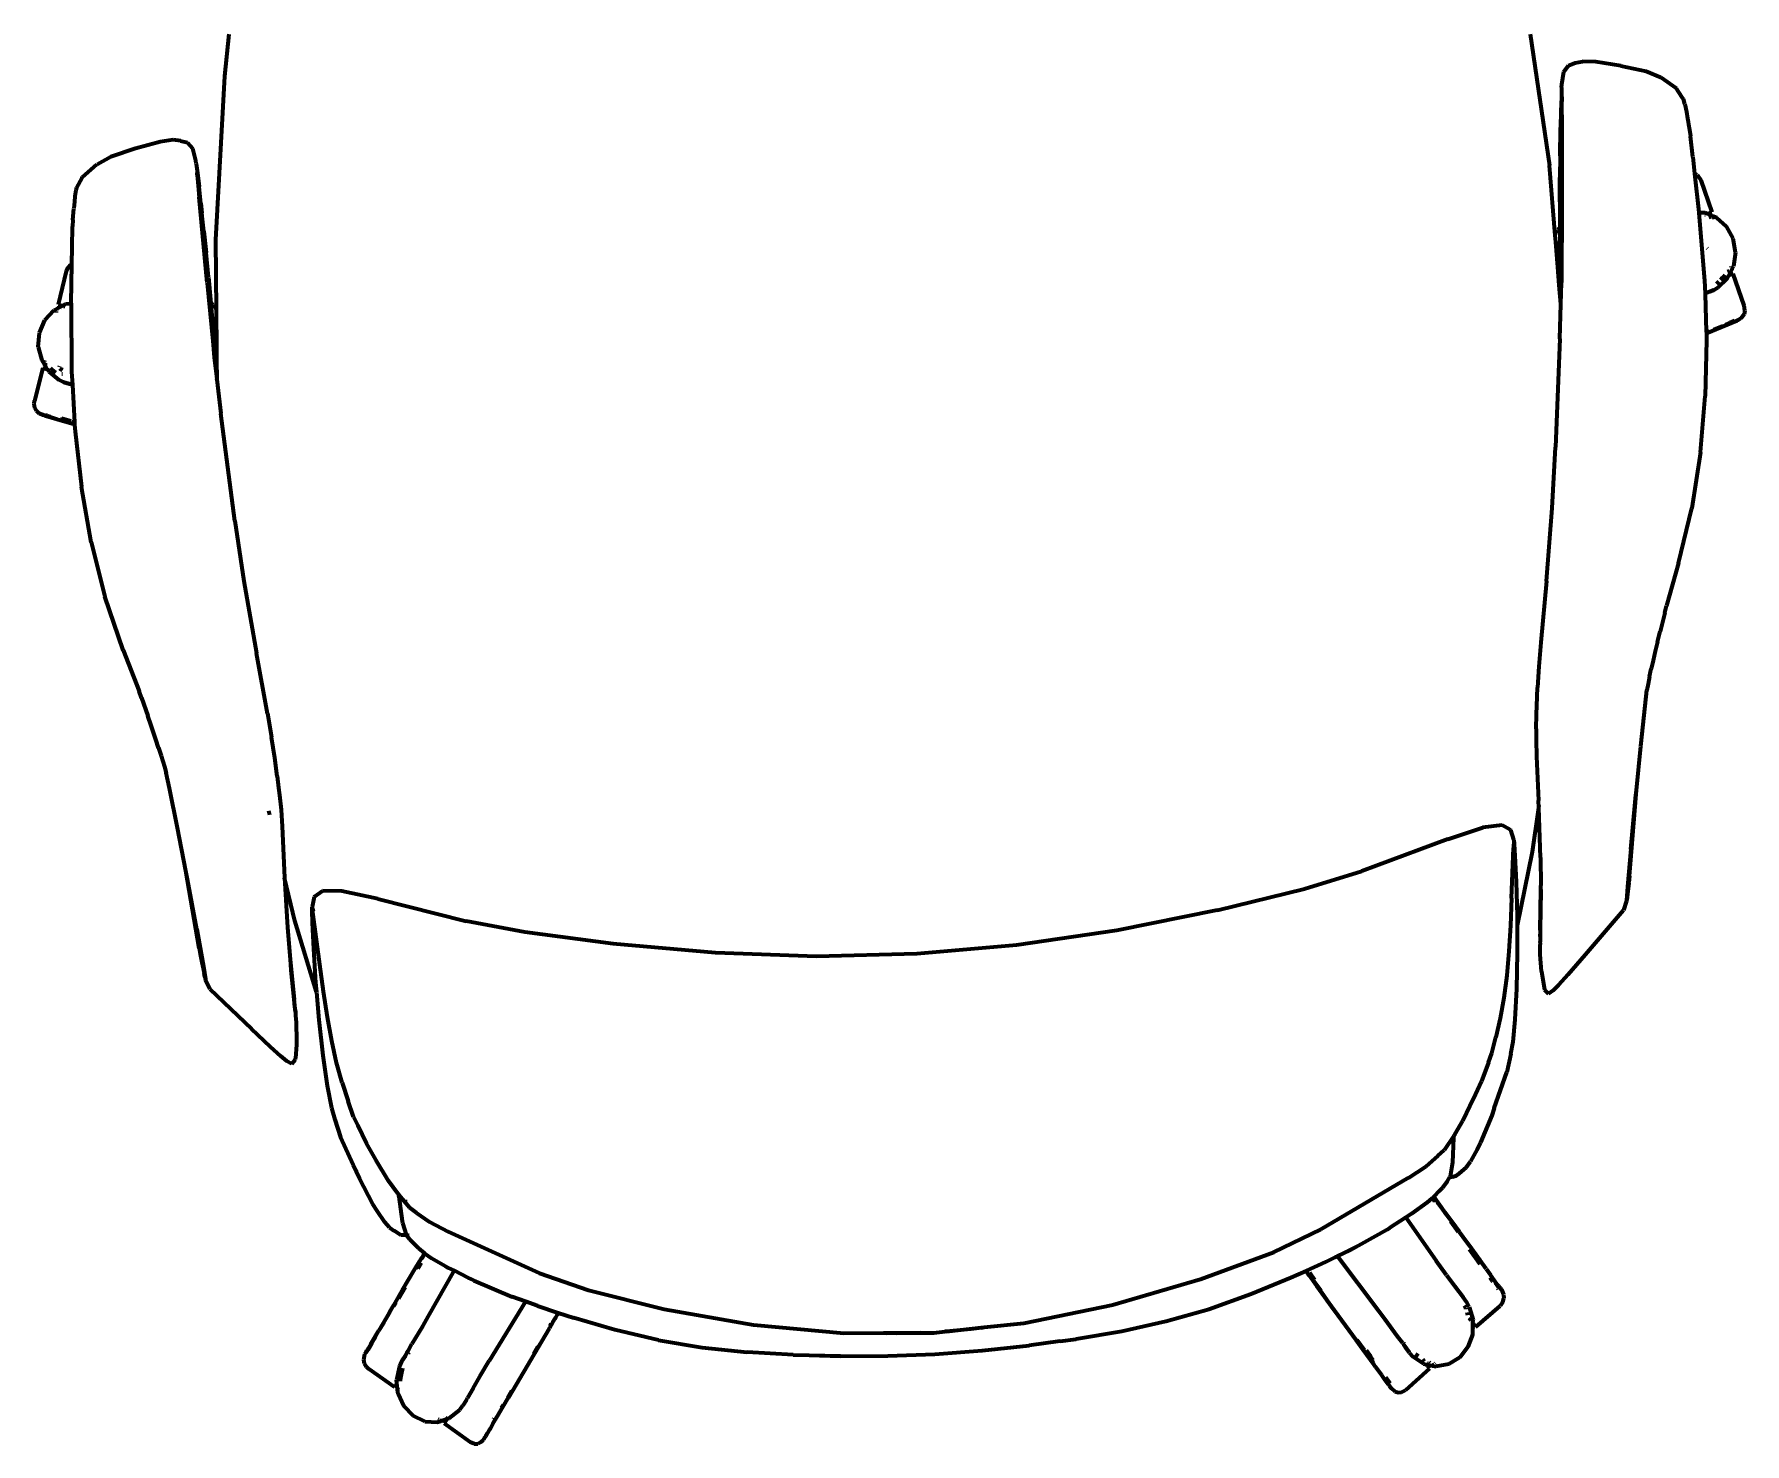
# Model space of a CAD drawing. Header units: millimetres. Extents: x 4307 to 31003, y 2809 to 20009.
# Drawn here: x 14689 to 15322, y 11863 to 12385 of the extents above; entities that cross this region are included whole.
import ezdxf

# ---------------------------------------------------------------- set-up
doc = ezdxf.new("R2010")
doc.units = ezdxf.units.MM
doc.layers.add('ProfileEdges', color=7, linetype='Continuous')

msp = doc.modelspace()

# ---------------------------------------------------------------- linework, layer by layer
at = {"layer": 'ProfileEdges', "lineweight": 211}
for p, q in [((14760.7, 12384.91), (14759.02, 12369.37)), ((15242.2, 12384.91), (15249.31, 12336.36)), ((15258.85, 12374.27), (15261.51, 12374.85)), ((15266.44, 12374.65), (15261.51, 12374.85)), ((15275.71, 12373.26), (15266.44, 12374.65)), ((14759.02, 12369.37), (14755.74, 12308.83)), ((15253.89, 12366.34), (15254.62, 12370.96)), ((15254.62, 12370.96), (15256.42, 12373.29)), ((15256.42, 12373.29), (15258.85, 12374.27)), ((15275.71, 12373.26), (15285.09, 12371.21)), ((15285.09, 12371.21), (15290.37, 12369.01)), ((15290.49, 12368.93), (15290.37, 12369.01)), ((15296.37, 12364.81), (15290.49, 12368.93)), ((15253.84, 12365.16), (15253.73, 12361.65)), ((15253.84, 12365.16), (15253.89, 12366.34)), ((15298.35, 12361.77), (15296.37, 12364.81)), ((15253.58, 12356.48), (15253.46, 12350.37)), ((15253.73, 12361.65), (15253.58, 12356.48)), ((15253.86, 12361.78), (15253.88, 12361.56)), ((15253.88, 12361.56), (15253.9, 12360.06)), ((15253.94, 12361.25), (15253.88, 12361.56)), ((15253.88, 12355.08), (15253.9, 12360.06)), ((15298.92, 12360.84), (15298.35, 12361.77)), ((15299.43, 12359), (15298.92, 12360.84)), ((15299.43, 12359), (15300, 12356.17)), ((15300, 12356.17), (15300.42, 12353.74)), ((15253.41, 12346.73), (15253.46, 12350.37)), ((15253.88, 12355.08), (15253.86, 12352.7)), ((15253.86, 12352.7), (15253.9, 12320.83)), ((15300.42, 12353.74), (15300.64, 12352.44)), ((15300.64, 12352.44), (15300.8, 12351.54)), ((15300.8, 12351.54), (15301.15, 12349.53)), ((15301.15, 12349.53), (15301.53, 12347.17)), ((14735.22, 12345.02), (14726.12, 12342.61)), ((14740.11, 12345.77), (14735.22, 12345.02)), ((14742.8, 12345.49), (14740.11, 12345.77)), ((14742.8, 12345.49), (14745.32, 12344.78)), ((14745.32, 12344.78), (14747.32, 12342.67)), ((15253.31, 12339.84), (15253.35, 12343.23)), ((15253.35, 12343.23), (15253.41, 12346.73)), ((15302.39, 12339.5), (15301.53, 12347.17)), ((14706.46, 12331.99), (14711.81, 12336.66)), ((14711.81, 12336.66), (14711.92, 12336.75)), ((14716.97, 12339.52), (14711.92, 12336.75)), ((14726.12, 12342.61), (14716.97, 12339.52)), ((14748.47, 12338.15), (14747.32, 12342.67)), ((14748.62, 12336.99), (14748.47, 12338.15)), ((14748.62, 12336.99), (14749.05, 12333.5)), ((15253.31, 12339.84), (15253.23, 12331.88)), ((15302.39, 12339.5), (15303.05, 12333.34)), ((14706.21, 12331.69), (14704.28, 12328.08)), ((14706.21, 12331.69), (14706.46, 12331.99)), ((14748.91, 12333.62), (14748.88, 12333.08)), ((14748.94, 12332.83), (14748.91, 12333.62)), ((14748.94, 12332.83), (14749.3, 12328.96)), ((14749.05, 12333.5), (14749.66, 12328.38)), ((15251.45, 12310.39), (15249.31, 12336.36)), ((15253.19, 12322.84), (15253.23, 12331.88)), ((15303.96, 12332.88), (15303.05, 12333.34)), ((15303.05, 12333.34), (15304.58, 12319.02)), ((15303.96, 12332.88), (15305.4, 12330.92)), ((15305.4, 12330.92), (15309.42, 12319.1)), ((14703.72, 12324.93), (14703.51, 12322.9)), ((14704.05, 12327.15), (14703.72, 12324.93)), ((14704.28, 12328.08), (14704.05, 12327.15)), ((14749.3, 12328.96), (14749.73, 12324.58)), ((14750.35, 12322.31), (14749.66, 12328.38)), ((14752.59, 12292.87), (14749.73, 12324.58)), ((14702.97, 12316.17), (14703.32, 12320.44)), ((14703.51, 12322.9), (14703.32, 12320.44)), ((14750.35, 12322.31), (14750.72, 12318.7)), ((14751.1, 12315.22), (14750.72, 12318.7)), ((15253.19, 12322.84), (15253.21, 12313.21)), ((15253.9, 12320.83), (15253.86, 12313.57)), ((15304.58, 12319.02), (15304.6, 12318.76)), ((15306.77, 12318.8), (15304.6, 12318.76)), ((15304.6, 12318.76), (15306.74, 12293.71)), ((15307.78, 12318.38), (15306.77, 12318.8)), ((15306.87, 12318.01), (15306.92, 12318.01)), ((15306.95, 12318.03), (15306.92, 12318.01)), ((15307.78, 12318.38), (15307.56, 12318.28)), ((15308.97, 12318.88), (15307.78, 12318.38)), ((15309.6, 12317.62), (15307.78, 12318.38)), ((15309.42, 12319.1), (15308.97, 12318.88)), ((15309.49, 12317.58), (15309.6, 12317.62)), ((15309.6, 12317.62), (15309.9, 12317.75)), ((15310, 12317.45), (15309.6, 12317.62)), ((15309.9, 12317.75), (15310, 12317.45)), ((14702.65, 12306.05), (14702.81, 12313.78)), ((14702.97, 12316.17), (14702.81, 12313.78)), ((14751.45, 12311.85), (14751.1, 12315.22)), ((14751.45, 12311.85), (14752.25, 12303.94)), ((15251.45, 12310.39), (15251.65, 12311.37)), ((15251.65, 12311.37), (15252.36, 12312.5)), ((15253.21, 12313.21), (15252.36, 12312.5)), ((15253.19, 12312.72), (15253.15, 12303.67)), ((15253.21, 12313.21), (15253.19, 12312.72)), ((15253.52, 12313.43), (15253.78, 12313.54)), ((15253.78, 12313.54), (15253.86, 12313.57)), ((15253.86, 12313.57), (15253.79, 12301.83)), ((15253.93, 12313.63), (15253.86, 12313.57)), ((15253.86, 12313.57), (15253.93, 12313.6)), ((15309.02, 12317.38), (15308.29, 12317.07)), ((15309.29, 12317.49), (15309.49, 12317.58)), ((15310, 12317.45), (15310.13, 12317.1)), ((15311.23, 12316.94), (15310, 12317.45)), ((15310.18, 12316.96), (15310.34, 12316.48)), ((15314.88, 12313.8), (15311.23, 12316.94)), ((15317.29, 12309.34), (15314.88, 12313.8)), ((14702.55, 12299.83), (14702.65, 12306.05)), ((14755.74, 12308.83), (14755.98, 12282.75)), ((15251.65, 12307.95), (15251.45, 12310.39)), ((15251.65, 12307.95), (15253.15, 12303.67)), ((15252.41, 12298.67), (15251.65, 12307.95)), ((15307.82, 12305.56), (15307.75, 12305.75)), ((15318.18, 12304.23), (15317.29, 12309.34)), ((14700.86, 12298.14), (14702.19, 12299.69)), ((14702.55, 12299.83), (14702.19, 12299.69)), ((14702.33, 12285.43), (14702.55, 12299.83)), ((14753.11, 12294.95), (14752.25, 12303.94)), ((15252.41, 12298.67), (15253.08, 12298.93)), ((15252.96, 12292.04), (15252.41, 12298.67)), ((15253.08, 12298.93), (15252.98, 12293.12)), ((15253.14, 12302.49), (15253.08, 12298.93)), ((15253.15, 12303.67), (15253.14, 12302.49)), ((15253.47, 12302.75), (15253.79, 12301.83)), ((15253.65, 12299.16), (15253.78, 12299.21)), ((15253.78, 12299.21), (15253.74, 12293.02)), ((15253.79, 12301.83), (15253.78, 12299.21)), ((15253.78, 12299.21), (15253.84, 12299.24)), ((15253.79, 12301.83), (15253.86, 12301.64)), ((15316.42, 12298.89), (15316.48, 12298.69)), ((15316.79, 12297.79), (15317.44, 12299.08)), ((15318.18, 12304.23), (15317.44, 12299.08)), ((14700.43, 12297.18), (14697.55, 12284.93)), ((14700.86, 12298.14), (14700.43, 12297.18)), ((14752.59, 12292.87), (14754.68, 12271.38)), ((14753.11, 12294.95), (14753.97, 12285.37)), ((15252.98, 12293.12), (15252.96, 12292.04)), ((15253.53, 12285.06), (15253.74, 12293.02)), ((15306.74, 12293.71), (15306.9, 12289.01)), ((15311.09, 12292.55), (15312, 12293.42)), ((15315.14, 12294.53), (15311.7, 12291.22)), ((15312.62, 12294.01), (15313.14, 12294.52)), ((15312.77, 12294.38), (15312.75, 12294.35)), ((15313.14, 12294.52), (15312.77, 12294.38)), ((15313.14, 12294.52), (15313.17, 12294.54)), ((15313.17, 12294.54), (15314.12, 12295.45)), ((15313.43, 12294.62), (15313.17, 12294.54)), ((15313.59, 12294.69), (15313.43, 12294.62)), ((15314.04, 12294.88), (15313.59, 12294.69)), ((15314.04, 12294.88), (15314.19, 12294.97)), ((15314.12, 12295.45), (15314.34, 12295.89)), ((15315.14, 12294.53), (15315.68, 12295.6)), ((15315.8, 12297.17), (15315.24, 12296.94)), ((15315.68, 12295.6), (15316.66, 12297.54)), ((15315.68, 12295.6), (15316.83, 12296.09)), ((15316.66, 12297.54), (15316.79, 12297.79)), ((15316.85, 12297.62), (15316.66, 12297.54)), ((15316.79, 12297.79), (15316.85, 12297.62)), ((15317.3, 12296.25), (15316.83, 12296.09)), ((15321.42, 12284.48), (15317.3, 12296.25)), ((15253.53, 12285.06), (15252.96, 12292.04)), ((15306.9, 12289.01), (15307.58, 12289.28)), ((15307.49, 12289.16), (15306.9, 12288.87)), ((15307.19, 12289.08), (15306.9, 12289.01)), ((15306.9, 12289.01), (15306.9, 12288.87)), ((15306.9, 12288.87), (15307.23, 12279.31)), ((15307.88, 12289.27), (15307.49, 12289.16)), ((15310.04, 12290.22), (15307.88, 12289.27)), ((15308.66, 12289.69), (15310.04, 12290.22)), ((15310.04, 12290.22), (15311.59, 12291.12)), ((15311.7, 12291.22), (15311.59, 12291.12)), ((14695.9, 12282.63), (14692.56, 12279.09)), ((14697.08, 12283.27), (14695.9, 12282.63)), ((14696.82, 12282.26), (14696.73, 12281.9)), ((14697.08, 12283.27), (14697.04, 12283.14)), ((14697.15, 12283.58), (14697.08, 12283.27)), ((14697.47, 12283.48), (14697.08, 12283.27)), ((14697.47, 12283.48), (14697.15, 12283.58)), ((14699.2, 12284.44), (14697.47, 12283.48)), ((14697.58, 12283.45), (14697.47, 12283.48)), ((14697.55, 12284.93), (14699.2, 12284.44)), ((14698.82, 12283.08), (14698.88, 12283.06)), ((14700.17, 12284.97), (14699.2, 12284.44)), ((14699.2, 12284.44), (14699.29, 12284.41)), ((14699.78, 12284.26), (14700.12, 12284.16)), ((14702.34, 12285.17), (14700.17, 12284.97)), ((14702.33, 12285.43), (14702.34, 12285.17)), ((14702.34, 12285.17), (14702.49, 12260.01)), ((14754.88, 12284.76), (14753.97, 12285.37)), ((14753.97, 12285.37), (14754.04, 12284.88)), ((14754.04, 12284.88), (14754.9, 12275.88)), ((14754.88, 12284.76), (14755.69, 12283.71)), ((14756, 12280.3), (14754.9, 12275.88)), ((14755.69, 12283.71), (14755.98, 12282.75)), ((14755.98, 12282.75), (14756, 12280.3)), ((14756, 12280.3), (14756.08, 12270.99)), ((15253.22, 12272.18), (15253.53, 12285.06)), ((15320.11, 12279.68), (15319.11, 12279.04)), ((15321.33, 12281.31), (15320.11, 12279.68)), ((15321.61, 12282.66), (15321.33, 12281.31)), ((15321.61, 12282.66), (15321.42, 12284.48)), ((14690.14, 12269.2), (14690.57, 12274.38)), ((14690.57, 12274.38), (14692.56, 12279.09)), ((14754.7, 12275.07), (14754.66, 12274.93)), ((14754.9, 12275.88), (14755.01, 12274.71)), ((14755.01, 12274.71), (14755.4, 12271.18)), ((15307.23, 12279.31), (15307.71, 12279.51)), ((15307.23, 12279.31), (15307.38, 12274.97)), ((15307.38, 12274.97), (15308.27, 12275.35)), ((15307.38, 12274.97), (15307.39, 12274.4)), ((15307.39, 12274.4), (15307.91, 12274.62)), ((15307.39, 12274.4), (15307.4, 12274.1)), ((15318.75, 12278.89), (15307.4, 12274.1)), ((15307.4, 12274.1), (15307.49, 12271.54)), ((15310.17, 12275.58), (15313.5, 12276.98)), ((15314.51, 12277.41), (15316.13, 12278.09)), ((15317.76, 12278.83), (15316.13, 12278.09)), ((15317.76, 12278.83), (15317.74, 12279.1)), ((15318.14, 12279.41), (15318.34, 12279.08)), ((15318.75, 12278.89), (15318.78, 12278.93)), ((15319.11, 12279.04), (15318.78, 12278.93)), ((14690.14, 12269.2), (14691.42, 12264.29)), ((14754.81, 12271.34), (14754.68, 12271.38)), ((14754.68, 12271.38), (14755.28, 12265.22)), ((14755.4, 12271.18), (14755.28, 12271.21)), ((14755.4, 12271.18), (14756.02, 12265.4)), ((14756.08, 12270.99), (14755.4, 12271.18)), ((14756.08, 12270.99), (14756.14, 12264.33)), ((15253.22, 12272.18), (15251.61, 12232.1)), ((15307.49, 12271.54), (15306.95, 12250.9)), ((14691.8, 12261.38), (14688.72, 12249.19)), ((14691.42, 12264.29), (14692.15, 12263.1)), ((14692.22, 12261.25), (14691.8, 12261.38)), ((14692.15, 12263.1), (14692.07, 12262.77)), ((14692.07, 12262.77), (14692.41, 12262.67)), ((14692.23, 12263.43), (14692.15, 12263.1)), ((14692.15, 12263.1), (14692.41, 12262.67)), ((14693.47, 12260.88), (14692.22, 12261.25)), ((14692.44, 12264.28), (14692.35, 12263.91)), ((14692.41, 12262.67), (14692.5, 12262.64)), ((14692.41, 12262.67), (14693.47, 12260.88)), ((14692.92, 12262.52), (14692.5, 12262.64)), ((14693.38, 12262.38), (14693.22, 12262.43)), ((14693.47, 12260.88), (14693.51, 12260.87)), ((14693.51, 12260.87), (14694.01, 12260.72)), ((14693.51, 12260.87), (14694.02, 12260.04)), ((14694.73, 12261.33), (14694.99, 12260.92)), ((14694.99, 12260.92), (14695.99, 12260.1)), ((14698.01, 12262.09), (14697.91, 12261.7)), ((14698.51, 12260.85), (14698.12, 12261.15)), ((14698.2, 12260.94), (14698.51, 12260.85)), ((14698.51, 12260.85), (14698.57, 12260.83)), ((14698.77, 12260.77), (14698.57, 12260.83)), ((14699.07, 12260.41), (14698.57, 12260.83)), ((14699.07, 12260.68), (14698.77, 12260.77)), ((14755.28, 12265.22), (14756.21, 12257.32)), ((14756.02, 12265.4), (14756.14, 12264.33)), ((14756.14, 12264.33), (14756.21, 12257.32)), ((14694.02, 12260.04), (14697.78, 12256.98)), ((14694.52, 12260.57), (14694.58, 12260.55)), ((14694.6, 12260.53), (14694.52, 12260.57)), ((14695.52, 12260.27), (14695.45, 12260.29)), ((14695.52, 12260.27), (14695.55, 12260.24)), ((14695.55, 12260.24), (14695.6, 12260.21)), ((14695.71, 12260.18), (14695.6, 12260.21)), ((14695.6, 12260.21), (14695.72, 12260.21)), ((14695.72, 12260.21), (14695.71, 12260.18)), ((14695.72, 12260.21), (14695.99, 12260.1)), ((14696.04, 12260.09), (14695.99, 12260.1)), ((14696.04, 12260.09), (14696.08, 12260.1)), ((14696.07, 12260.08), (14696.04, 12260.09)), ((14696.19, 12260.04), (14696.07, 12260.08)), ((14696.07, 12260.08), (14696.49, 12259.75)), ((14696.19, 12260.04), (14696.08, 12260.1)), ((14696.19, 12260.04), (14696.38, 12259.99)), ((14696.43, 12259.99), (14696.38, 12259.99)), ((14699.52, 12256.17), (14697.78, 12256.98)), ((14698.82, 12259.28), (14699.06, 12259.21)), ((14699.52, 12256.17), (14701.57, 12255.49)), ((14702.02, 12255.42), (14699.52, 12256.17)), ((14701.57, 12255.49), (14702.02, 12255.42)), ((14702.76, 12255.19), (14702.02, 12255.42)), ((14702.49, 12260.01), (14702.76, 12255.19)), ((14702.76, 12255.19), (14703.56, 12241.29)), ((14756.21, 12257.1), (14756.21, 12257.32)), ((14756.21, 12257.1), (14757.69, 12244.54)), ((14688.64, 12248.12), (14688.72, 12249.19)), ((14688.84, 12246.67), (14688.64, 12248.12)), ((15305.22, 12230.19), (15306.95, 12250.9)), ((14689.44, 12245.48), (14688.84, 12246.67)), ((14689.44, 12245.48), (14690.46, 12244.56)), ((14692.45, 12243.78), (14690.46, 12244.56)), ((14690.46, 12244.56), (14691.88, 12243.93)), ((14692.45, 12243.78), (14691.88, 12243.93)), ((14692.37, 12244.32), (14692.21, 12243.95)), ((14692.45, 12243.78), (14693.61, 12243.51)), ((14692.96, 12243.6), (14692.45, 12243.78)), ((14692.87, 12243.98), (14692.87, 12244.06)), ((14693.38, 12243.79), (14692.87, 12243.98)), ((14697.13, 12242.36), (14692.96, 12243.6)), ((14695.29, 12242.96), (14693.61, 12243.51)), ((14693.71, 12243.68), (14694.54, 12243.43)), ((14697.13, 12242.36), (14695.29, 12242.96)), ((14703.53, 12240.45), (14697.13, 12242.36)), ((14698.45, 12242.26), (14698.38, 12242.28)), ((14701.7, 12241.29), (14698.45, 12242.26)), ((14702.37, 12241.65), (14698.89, 12242.69)), ((14762.93, 12204.84), (14757.69, 12244.54)), ((14702.59, 12241.58), (14703.56, 12241.29)), ((14703.61, 12240.42), (14703.53, 12240.45)), ((14703.56, 12241.29), (14703.61, 12240.42)), ((14703.61, 12240.42), (14703.75, 12237.86)), ((14703.75, 12237.86), (14706.17, 12217.39)), ((15250.37, 12209.5), (15251.61, 12232.1)), ((15305.22, 12230.19), (15302.02, 12209.55)), ((14709.77, 12196.98), (14706.17, 12217.39)), ((14762.93, 12204.84), (14766.23, 12182.5)), ((15248.19, 12182.46), (15250.37, 12209.5)), ((15297.11, 12189.1), (15302.02, 12209.55)), ((14709.77, 12196.98), (14714.83, 12176.8)), ((15297.11, 12189.1), (15292.64, 12173.35)), ((14766.23, 12182.5), (14770.85, 12155.83)), ((15248.19, 12182.46), (15246.18, 12159.81)), ((14721.58, 12157), (14714.83, 12176.8)), ((15291.99, 12170.8), (15292.64, 12173.35)), ((15291.99, 12170.8), (15290.26, 12163.91)), ((15246.18, 12159.81), (15245.42, 12150.89)), ((15289.34, 12160.09), (15288.49, 12156.52)), ((15289.34, 12160.09), (15290.26, 12163.91)), ((14721.58, 12157), (14727.45, 12141.83)), ((14774.92, 12133.53), (14770.85, 12155.83)), ((15287.72, 12153.17), (15287.02, 12150.06)), ((15288.49, 12156.52), (15287.72, 12153.17)), ((15245.42, 12150.89), (15244.97, 12143.11)), ((15286.4, 12147.19), (15285.86, 12144.55)), ((15286.4, 12147.19), (15287.02, 12150.06)), ((14728.34, 12139.37), (14727.45, 12141.83)), ((15244.67, 12136.33), (15244.97, 12143.11)), ((15284.53, 12143.88), (15284.53, 12143.83)), ((15284.71, 12136.38), (15285.39, 12142.14)), ((15285.86, 12144.55), (15285.39, 12142.14)), ((14728.34, 12139.37), (14730.69, 12132.7)), ((15244.57, 12133.32), (15244.67, 12136.33)), ((15283.12, 12121.38), (15284.71, 12136.38)), ((14731.95, 12129.01), (14730.69, 12132.7)), ((14733.66, 12123.89), (14731.95, 12129.01)), ((14774.92, 12133.53), (14776.48, 12124.73)), ((15244.42, 12127.81), (15244.36, 12123.82)), ((15244.42, 12127.81), (15244.57, 12133.32)), ((14734.69, 12120.76), (14733.66, 12123.89)), ((14777.63, 12117.05), (14776.48, 12124.73)), ((15244.36, 12123.82), (15244.58, 12117.59)), ((14734.69, 12120.76), (14735.61, 12117.86)), ((14735.61, 12117.86), (14736.82, 12113.93)), ((14778.55, 12110.34), (14777.63, 12117.05)), ((15244.58, 12117.59), (15245.26, 12101.36)), ((15281.49, 12105.18), (15283.12, 12121.38)), ((14736.82, 12113.93), (14737.51, 12111.59)), ((14738.7, 12105.93), (14737.51, 12111.59)), ((14778.55, 12110.34), (14779.09, 12105.95)), ((14741.65, 12091.18), (14738.7, 12105.93)), ((14779.09, 12105.95), (14779.4, 12103.33)), ((14779.4, 12103.33), (14779.99, 12097.92)), ((15279.16, 12076.23), (15281.49, 12105.18)), ((15281.18, 12102.04), (15281.49, 12105.18)), ((14775.8, 12096.07), (14775.48, 12097.44)), ((14779.99, 12097.92), (14780.34, 12091.7)), ((15243.07, 12082.35), (15245.35, 12098.59)), ((15245.35, 12098.59), (15245.26, 12101.36)), ((15245.35, 12098.59), (15245.49, 12099.59)), ((15245.97, 12080.22), (15245.35, 12098.59)), ((15279.45, 12083.26), (15281.18, 12102.04)), ((14744.75, 12075.25), (14741.65, 12091.18)), ((14780.34, 12091.7), (14781.14, 12075.48)), ((15211.74, 12087.06), (15224.71, 12091.32)), ((15231.8, 12092.23), (15224.71, 12091.32)), ((15234.98, 12090.49), (15231.8, 12092.23)), ((15235.07, 12090.32), (15234.98, 12090.49)), ((15236.2, 12086.8), (15235.07, 12090.32)), ((15211.74, 12087.06), (15179.94, 12075.2)), ((15235.33, 12065.16), (15236.06, 12083.83)), ((15236.2, 12086.8), (15236.06, 12083.83)), ((15236.29, 12086.62), (15236.2, 12086.8)), ((15236.44, 12085.28), (15236.29, 12086.62)), ((15236.7, 12080.83), (15236.44, 12085.28)), ((15237.12, 12071.27), (15236.7, 12080.83)), ((15237.47, 12055.11), (15243.07, 12082.35)), ((15245.97, 12080.22), (15246.12, 12069.89)), ((15279.45, 12083.26), (15278.24, 12069.31)), ((14745.35, 12072.16), (14744.75, 12075.25)), ((14749.7, 12046.7), (14744.75, 12075.25)), ((14748.77, 12053.66), (14745.35, 12072.16)), ((14781.14, 12075.48), (14781.3, 12072.71)), ((14785.04, 12056.81), (14781.3, 12072.71)), ((14781.3, 12072.71), (14782.36, 12054.36)), ((15158.69, 12068.63), (15179.94, 12075.2)), ((15237.46, 12058.62), (15237.12, 12071.27)), ((15278.68, 12070.79), (15278.23, 12066.75)), ((15278.94, 12073.35), (15278.68, 12070.79)), ((15278.94, 12073.35), (15279.16, 12076.23)), ((14792.28, 12065.63), (14791.48, 12062)), ((14792.35, 12065.8), (14792.28, 12065.63)), ((14792.35, 12065.8), (14795.36, 12067.89)), ((14802.5, 12067.77), (14795.36, 12067.89)), ((14815.79, 12064.98), (14802.5, 12067.77)), ((14815.79, 12064.98), (14848.51, 12056.71)), ((15126.56, 12060.74), (15158.69, 12068.63)), ((15235.33, 12065.16), (15234.88, 12055.07)), ((15245.89, 12053.38), (15246.1, 12068.35)), ((15246.1, 12068.35), (15246.12, 12069.89)), ((15246.1, 12068.35), (15246.15, 12064.38)), ((15278.24, 12069.31), (15277.84, 12064.48)), ((15278.07, 12065.43), (15277.88, 12064.19)), ((15278.23, 12066.75), (15278.07, 12065.43)), ((14791.41, 12061.81), (14791.38, 12060.46)), ((14791.38, 12060.46), (14791.52, 12056)), ((14791.48, 12062), (14791.41, 12061.81)), ((14791.97, 12060.29), (14791.48, 12062)), ((14791.89, 12059.06), (14791.48, 12062)), ((14794.31, 12040.56), (14791.89, 12059.06)), ((15126.56, 12060.74), (15089.2, 12053.21)), ((15237.47, 12055.11), (15237.46, 12058.62)), ((15245.96, 12049.94), (15246.15, 12064.38)), ((15262.66, 12044.34), (15276.68, 12060.68)), ((15277.88, 12064.19), (15276.68, 12060.68)), ((14748.77, 12053.66), (14751.24, 12039.92)), ((14782.36, 12054.36), (14783.31, 12042.54)), ((14793.09, 12030.32), (14785.04, 12056.81)), ((14791.52, 12056), (14791.98, 12046.45)), ((14870.25, 12052.55), (14848.51, 12056.71)), ((14902.93, 12048.26), (14870.25, 12052.55)), ((15089.2, 12053.21), (15052.15, 12047.76)), ((15234.88, 12055.07), (15234.3, 12045.5)), ((15237.51, 12044.86), (15237.47, 12055.11)), ((15245.89, 12053.38), (15245.89, 12051.89)), ((15245.96, 12049.94), (15245.89, 12051.89)), ((14749.7, 12046.7), (14750.18, 12043.87)), ((14791.98, 12046.45), (14792.79, 12033.82)), ((14940.79, 12044.94), (14902.93, 12048.26)), ((15052.15, 12047.76), (15015.2, 12044.52)), ((15234.3, 12045.5), (15233.51, 12036.56)), ((15245.91, 12044.87), (15245.93, 12047.19)), ((15245.93, 12047.31), (15245.94, 12047.92)), ((15245.93, 12047.19), (15245.93, 12047.31)), ((15245.94, 12048.67), (15245.96, 12049.51)), ((15245.94, 12048.67), (15245.94, 12048.06)), ((15245.94, 12047.92), (15245.94, 12048.06)), ((15245.96, 12049.51), (15245.96, 12049.94)), ((14750.18, 12043.87), (14750.67, 12041.35)), ((14750.67, 12041.35), (14751.48, 12037.38)), ((14751.24, 12039.92), (14752.08, 12035.16)), ((14783.31, 12042.54), (14783.62, 12038.58)), ((14783.31, 12042.54), (14784.87, 12027.67)), ((14795.68, 12030.57), (14794.31, 12040.56)), ((14978.15, 12043.63), (14940.79, 12044.94)), ((15015.2, 12044.52), (14978.15, 12043.63)), ((15237.26, 12031.57), (15237.51, 12044.86)), ((15245.93, 12044.5), (15245.91, 12044.87)), ((15245.93, 12044.31), (15245.93, 12044.5)), ((15246.41, 12038.01), (15245.93, 12044.31)), ((15256.2, 12036.87), (15262.66, 12044.34)), ((14751.76, 12036.08), (14751.48, 12037.38)), ((14751.76, 12036.08), (14752.07, 12034.86)), ((14753.58, 12031.5), (14752.07, 12034.86)), ((14783.62, 12038.58), (14785.12, 12024.24)), ((14792.79, 12033.82), (14793.09, 12030.32)), ((15233.51, 12036.56), (15232.46, 12028.3)), ((15246.41, 12038.01), (15247.44, 12031.25)), ((15250.7, 12031.02), (15252.69, 12032.93)), ((15256.2, 12036.87), (15252.69, 12032.93)), ((14753.58, 12031.5), (14769.02, 12016.81)), ((14785.01, 12026.18), (14784.87, 12027.67)), ((14793.09, 12030.32), (14793.99, 12020.13)), ((14797.13, 12021.12), (14795.68, 12030.57)), ((15232.46, 12028.3), (15231.1, 12020.77)), ((15236.68, 12020.29), (15237.26, 12031.57)), ((15248.93, 12029.77), (15247.44, 12031.25)), ((15250.7, 12031.02), (15248.93, 12029.77)), ((14785.27, 12023.07), (14785.01, 12026.18)), ((14785.12, 12024.24), (14785.12, 12024.19)), ((14785.12, 12024.19), (14785.27, 12023.07)), ((14785.18, 12022.02), (14785.36, 12021.74)), ((14785.27, 12023.07), (14785.32, 12022.38)), ((14785.32, 12022.38), (14785.34, 12022.25)), ((14785.34, 12022.25), (14785.36, 12021.74)), ((14785.36, 12021.74), (14785.59, 12019.29)), ((14793.99, 12020.13), (14795.45, 12006.93)), ((14798.72, 12012.31), (14797.13, 12021.12)), ((15231.1, 12020.77), (15229.5, 12013.67)), ((15235.89, 12011.96), (15236.68, 12020.29)), ((14776.12, 12010.1), (14769.02, 12016.81)), ((14785.59, 12019.29), (14785.63, 12019.2)), ((14785.63, 12019.2), (14785.76, 12012.32)), ((14779.94, 12006.71), (14776.12, 12010.1)), ((14785.66, 12010.83), (14785.34, 12005.91)), ((14785.73, 12012.03), (14785.66, 12010.83)), ((14785.76, 12012.32), (14785.73, 12012.03)), ((14800.52, 12004.21), (14798.72, 12012.31)), ((15226.77, 12004.31), (15228.05, 12007.76)), ((15228.05, 12007.76), (15229.5, 12013.67)), ((15235, 12007.53), (15233.55, 12000.73)), ((15235, 12007.53), (15235.89, 12011.96)), ((14782.11, 12004.9), (14779.94, 12006.71)), ((14784.02, 12003.84), (14782.11, 12004.9)), ((14784.02, 12003.84), (14785.35, 12005.47)), ((14785.35, 12005.47), (14785.34, 12005.91)), ((14795.45, 12006.93), (14797.05, 11995.77)), ((14802.56, 11996.87), (14800.52, 12004.21)), ((15226.77, 12004.31), (15224.2, 11997.39)), ((14797.05, 11995.77), (14798.6, 11987.57)), ((14802.56, 11996.87), (14804.8, 11989.98)), ((15221.27, 11991.03), (15224.2, 11997.39)), ((15228.86, 11987.44), (15233.55, 12000.73)), ((14806.77, 11984.26), (14804.8, 11989.98)), ((15221.27, 11991.03), (15217.34, 11982.75)), ((14798.6, 11987.57), (14799.88, 11983.26)), ((14799.88, 11983.26), (14801.94, 11976.66)), ((14806.77, 11984.26), (14808.36, 11980.98)), ((15214.32, 11977.7), (15217.34, 11982.75)), ((15227.96, 11984.76), (15223.87, 11974.79)), ((15228.86, 11987.44), (15227.96, 11984.76)), ((14806.67, 11966.52), (14801.94, 11976.66)), ((14811.55, 11974.38), (14808.36, 11980.98)), ((15213.98, 11977.2), (15210.39, 11971.89)), ((15213.57, 11967.33), (15213.98, 11976.51)), ((15214.32, 11977.7), (15213.98, 11977.2)), ((15213.98, 11976.51), (15213.98, 11977.2)), ((14815.04, 11968.38), (14811.55, 11974.38)), ((15208.05, 11969.76), (15203.61, 11965.9)), ((15208.05, 11969.76), (15210.39, 11971.89)), ((15222.55, 11972.14), (15220.08, 11967.65)), ((15222.55, 11972.14), (15223.87, 11974.79)), ((14806.67, 11966.52), (14807.61, 11964.4)), ((14807.61, 11964.4), (14807.81, 11963.95)), ((14808.95, 11961.39), (14807.81, 11963.95)), ((14819.7, 11960.58), (14815.04, 11968.38)), ((15197.12, 11961.64), (15203.61, 11965.9)), ((15212.66, 11962.24), (15213.57, 11967.33)), ((15214.58, 11962.24), (15215.95, 11963.22)), ((15215.95, 11963.22), (15216.9, 11964.11)), ((15216.9, 11964.11), (15218.46, 11965.49)), ((15218.46, 11965.49), (15220.08, 11967.65)), ((14813.93, 11951.93), (14808.95, 11961.39)), ((14823.17, 11955.88), (14819.7, 11960.58)), ((15197.12, 11961.64), (15164.77, 11942.49)), ((15208.58, 11956.69), (15209.71, 11957.92)), ((15211.46, 11960.27), (15209.71, 11957.92)), ((15211.46, 11960.27), (15212.5, 11962.02)), ((15212.5, 11962.02), (15212.46, 11962.02)), ((15212.5, 11962.02), (15212.66, 11962.24)), ((15212.52, 11962.02), (15212.5, 11962.02)), ((15212.88, 11961.97), (15212.52, 11962.02)), ((15213.42, 11961.86), (15212.88, 11961.97)), ((15214.58, 11962.24), (15213.42, 11961.86)), ((14815.49, 11949.44), (14813.93, 11951.93)), ((14823.54, 11955.49), (14823.17, 11955.88)), ((14823.54, 11955.49), (14823.53, 11955.61)), ((14823.55, 11955.42), (14823.54, 11955.49)), ((14823.62, 11954.74), (14823.55, 11955.42)), ((14827.61, 11950.54), (14823.55, 11955.42)), ((14823.62, 11954.74), (14824.86, 11945.66)), ((14826.05, 11952.92), (14825.99, 11953.52)), ((14830.13, 11948.68), (14827.61, 11950.54)), ((15204.11, 11952.5), (15198.26, 11948.29)), ((15204.11, 11952.5), (15205.94, 11954.11)), ((15205.94, 11954.11), (15206.32, 11954.44)), ((15205.94, 11954.11), (15206.83, 11952.89)), ((15206.32, 11954.44), (15206.51, 11954.64)), ((15207.48, 11952.85), (15206.32, 11954.44)), ((15206.51, 11954.64), (15206.64, 11954.72)), ((15206.51, 11954.64), (15208.09, 11952.48)), ((15208.58, 11956.69), (15206.64, 11954.72)), ((15209.26, 11950.82), (15207.96, 11952.57)), ((15208.09, 11952.48), (15209.26, 11950.82)), ((15209.26, 11950.82), (15210.65, 11948.87)), ((15210.55, 11949.1), (15209.26, 11950.82)), ((14818.35, 11945.25), (14815.49, 11949.44)), ((14820.16, 11943.28), (14818.35, 11945.25)), ((14824.86, 11945.66), (14824.97, 11945.06)), ((14824.97, 11945.06), (14826.23, 11940.69)), ((14830.13, 11948.68), (14834.9, 11945.33)), ((14834.9, 11945.33), (14841.74, 11941.82)), ((15196.19, 11946.95), (15190.24, 11943.12)), ((15198.26, 11948.29), (15196.19, 11946.95)), ((15196.19, 11946.95), (15207.38, 11931)), ((15210.55, 11949.1), (15213.19, 11945.49)), ((15213.19, 11945.49), (15210.65, 11948.87)), ((15215.7, 11941.58), (15212.86, 11945.47)), ((15213.19, 11945.49), (15215.9, 11941.77)), ((14820.16, 11943.28), (14821.84, 11942.08)), ((14824.31, 11940.47), (14821.84, 11942.08)), ((14826.04, 11940.4), (14824.31, 11940.47)), ((14826.38, 11940.48), (14826.04, 11940.4)), ((14826.38, 11940.48), (14826.23, 11940.69)), ((14826.45, 11940.48), (14826.38, 11940.48)), ((14827.6, 11938.86), (14826.38, 11940.48)), ((14827.34, 11940.36), (14827.2, 11940.38)), ((14830.79, 11935.62), (14827.6, 11938.86)), ((14841.74, 11941.82), (14875.67, 11926.36)), ((15147.37, 11934.21), (15164.77, 11942.49)), ((15175.64, 11934.91), (15189.25, 11942.49)), ((15189.25, 11942.49), (15190.24, 11943.12)), ((15215.9, 11941.77), (15215.95, 11941.69)), ((15215.95, 11941.69), (15218.61, 11938.04)), ((15218.61, 11938.04), (15219.83, 11936.33)), ((14830.79, 11935.62), (14832.9, 11933.87)), ((14831.66, 11931.49), (14831.76, 11931.55)), ((14831.76, 11931.55), (14832.15, 11932.24)), ((14832.15, 11932.24), (14833.02, 11933.79)), ((14832.19, 11931.86), (14833.24, 11933.63)), ((14832.9, 11933.87), (14833.02, 11933.79)), ((14833.02, 11933.79), (14833.24, 11933.63)), ((14833.24, 11933.63), (14835.62, 11931.95)), ((14835.62, 11931.95), (14840.79, 11929)), ((15120.15, 11924.17), (15147.37, 11934.21)), ((15166.64, 11930.53), (15170.08, 11932.29)), ((15170.08, 11932.29), (15170.9, 11932.68)), ((15170.9, 11932.68), (15178.37, 11936.54)), ((15170.9, 11932.68), (15175.64, 11934.91)), ((15186.37, 11912.25), (15170.9, 11932.68)), ((15219.66, 11935.29), (15220.4, 11934.28)), ((15219.83, 11936.33), (15221.24, 11934.43)), ((15219.83, 11936.33), (15221.07, 11934.59)), ((15220.49, 11934.15), (15220.4, 11934.28)), ((15222.75, 11931.06), (15220.49, 11934.15)), ((15221.07, 11934.59), (15223.71, 11931.05)), ((15223.71, 11931.05), (15221.24, 11934.43)), ((14824.86, 11919.96), (14829.52, 11927.84)), ((14829.52, 11927.84), (14831.66, 11931.49)), ((14829.52, 11927.84), (14831.24, 11930.69)), ((14829.97, 11928.09), (14830.76, 11929.43)), ((14831.78, 11930.17), (14830.54, 11928.07)), ((14844, 11927.31), (14834.32, 11910.19)), ((14840.79, 11929), (14840.82, 11928.98)), ((14840.82, 11928.98), (14841.82, 11928.41)), ((14844, 11927.31), (14841.82, 11928.41)), ((14849.2, 11924.71), (14844, 11927.31)), ((14875.67, 11926.36), (14893.74, 11920.06)), ((15159.27, 11927.18), (15153.65, 11924.63)), ((15159.3, 11927.2), (15159.27, 11927.18)), ((15159.27, 11927.18), (15159.82, 11926.27)), ((15166.64, 11930.53), (15159.3, 11927.2)), ((15159.3, 11927.2), (15159.82, 11926.27)), ((15159.82, 11926.27), (15159.96, 11926.33)), ((15159.82, 11926.27), (15160.05, 11925.95)), ((15160.1, 11925.92), (15160.05, 11925.95)), ((15160.1, 11925.92), (15160.37, 11925.47)), ((15160.32, 11926.49), (15160.51, 11926.58)), ((15160.37, 11925.47), (15163.08, 11921.75)), ((15160.51, 11926.58), (15160.74, 11926.26)), ((15160.77, 11926.22), (15160.56, 11926.06)), ((15160.77, 11926.22), (15160.74, 11926.26)), ((15160.77, 11926.22), (15162.43, 11923.95)), ((15211.29, 11925.63), (15207.38, 11931)), ((15211.29, 11925.63), (15214.16, 11921.72)), ((15222.88, 11930.88), (15222.75, 11931.06)), ((15223.72, 11929.72), (15222.88, 11930.88)), ((15225.94, 11927.99), (15223.71, 11931.05)), ((15225.94, 11927.99), (15227.57, 11925.72)), ((15228.99, 11923.66), (15227.57, 11925.72)), ((14821.72, 11914.57), (14824.86, 11919.96)), ((14825.95, 11921.26), (14823.45, 11917.02)), ((14849.2, 11924.71), (14850.27, 11924.16)), ((14851.32, 11923.64), (14850.27, 11924.16)), ((14851.32, 11923.64), (14865.54, 11917.61)), ((14893.74, 11920.06), (14921.73, 11913.1)), ((15087.76, 11914.66), (15120.15, 11924.17)), ((15153.65, 11924.63), (15138.97, 11918.57)), ((15162.07, 11923.6), (15164.7, 11919.98)), ((15163.08, 11921.75), (15164.84, 11919.42)), ((15163.08, 11921.75), (15169.71, 11912.65)), ((15164.84, 11919.42), (15167.11, 11916.3)), ((15214.16, 11921.72), (15217.38, 11917.49)), ((15228.19, 11923.6), (15227.37, 11924.72)), ((15228.38, 11923.33), (15228.19, 11923.6)), ((15230.16, 11922.11), (15228.99, 11923.66)), ((15230.04, 11921.9), (15229.4, 11922.78)), ((15230.46, 11921.26), (15230.04, 11921.9)), ((15230.16, 11922.11), (15230.59, 11921.62)), ((15230.46, 11921.26), (15230.2, 11920.85)), ((15230.44, 11920.51), (15230.21, 11920.82)), ((15231.08, 11920.85), (15230.44, 11920.51)), ((15230.59, 11921.62), (15230.95, 11921.1)), ((15230.95, 11921.1), (15231.29, 11920.66)), ((15231.08, 11920.85), (15231.29, 11920.66)), ((15231.29, 11920.66), (15231.53, 11920.33)), ((15231.53, 11920.33), (15232.32, 11918.51)), ((14820.16, 11911.88), (14821.72, 11914.57)), ((14820.21, 11912.07), (14821.72, 11914.57)), ((14821.77, 11914.17), (14822.6, 11915.58)), ((14870.43, 11915.86), (14856.93, 11893.88)), ((14870.43, 11915.86), (14865.54, 11917.61)), ((14870.48, 11915.95), (14870.43, 11915.86)), ((14874.9, 11914.26), (14870.43, 11915.86)), ((14874.9, 11914.26), (14882.56, 11911.74)), ((14921.73, 11913.1), (14954.81, 11907.24)), ((15054.85, 11907.93), (15087.76, 11914.66)), ((15123.32, 11912.97), (15107.42, 11908.44)), ((15138.97, 11918.57), (15123.32, 11912.97)), ((15169.71, 11912.65), (15167.11, 11916.3)), ((15169.71, 11912.65), (15177.77, 11901.6)), ((15218.6, 11915.72), (15217.38, 11917.49)), ((15218.37, 11913.38), (15217.87, 11914.26)), ((15218.45, 11913.11), (15218.37, 11913.38)), ((15219.58, 11913.93), (15218.6, 11915.72)), ((15219.58, 11913.93), (15221.05, 11909.15)), ((15222.14, 11906.46), (15231.05, 11914.34)), ((15232.04, 11915.8), (15231.05, 11914.34)), ((15232.04, 11915.8), (15232.42, 11917.13)), ((15232.32, 11918.51), (15232.42, 11917.13)), ((14820.21, 11912.07), (14816.12, 11905.13)), ((14817.96, 11908.16), (14816.12, 11905.13)), ((14817.96, 11908.16), (14820.16, 11911.88)), ((14832.41, 11906.94), (14828.42, 11900.2)), ((14834.32, 11910.19), (14832.41, 11906.94)), ((14880.59, 11908.22), (14879.27, 11906.06)), ((14879.49, 11906.87), (14879.99, 11907.72)), ((14880.59, 11908.22), (14881.6, 11909.92)), ((14880.59, 11908.22), (14881.22, 11909.39)), ((14881.6, 11909.92), (14881.22, 11909.39)), ((14881.6, 11909.92), (14882.21, 11910.96)), ((14882.02, 11910.74), (14881.77, 11910.84)), ((14882.2, 11911.1), (14882.02, 11910.74)), ((14882.21, 11910.96), (14882.56, 11911.74)), ((14882.56, 11911.74), (14888.36, 11909.83)), ((14903.51, 11905.44), (14888.36, 11909.83)), ((14954.81, 11907.24), (14988.17, 11904.21)), ((15026.13, 11904.8), (15040.1, 11906.34)), ((15039.11, 11906.12), (15040.1, 11906.34)), ((15040.1, 11906.34), (15054.85, 11907.93)), ((15107.42, 11908.44), (15091.08, 11904.83)), ((15188.58, 11909.24), (15186.37, 11912.25)), ((15193.13, 11902.96), (15188.58, 11909.24)), ((15219.15, 11910.86), (15218.84, 11911.86)), ((15219.62, 11909.91), (15219.68, 11909.8)), ((15219.71, 11909.74), (15219.68, 11909.8)), ((15219.72, 11909.78), (15219.68, 11909.8)), ((15219.69, 11909.76), (15219.71, 11909.74)), ((15219.71, 11909.74), (15219.9, 11909.48)), ((15219.9, 11909.48), (15220.27, 11908.96)), ((15220.27, 11908.99), (15219.9, 11909.48)), ((15220.88, 11908.13), (15220.99, 11907.97)), ((15220.99, 11907.97), (15221.05, 11909.15)), ((15221.03, 11907.92), (15220.99, 11907.97)), ((15220.99, 11905.71), (15221.03, 11907.92)), ((15221.86, 11906.84), (15221.03, 11907.92)), ((15221.86, 11906.84), (15222.14, 11906.46)), ((14813.6, 11900.33), (14812.6, 11898.62)), ((14813.09, 11899.98), (14812.87, 11899.55)), ((14813.09, 11899.98), (14816.12, 11905.13)), ((14813.44, 11900.47), (14813.09, 11899.98)), ((14814.81, 11902.73), (14813.44, 11900.47)), ((14814.81, 11902.73), (14816.12, 11905.13)), ((14827.02, 11897.67), (14828.42, 11900.2)), ((14879.24, 11905.92), (14864.17, 11880.36)), ((14875.65, 11899.93), (14875.4, 11899.51)), ((14879.27, 11906.06), (14879.24, 11905.92)), ((14919.59, 11901.6), (14903.51, 11905.44)), ((14919.59, 11901.6), (14935.83, 11898.87)), ((14988.17, 11904.21), (15002.95, 11904.27)), ((15002.95, 11904.27), (15016.42, 11904.32)), ((15002.95, 11904.27), (15004, 11904.17)), ((15007.89, 11904.08), (15004, 11904.17)), ((15016.42, 11904.32), (15007.89, 11904.08)), ((15016.42, 11904.32), (15021.59, 11904.34)), ((15021.59, 11904.34), (15025.56, 11904.77)), ((15026.13, 11904.8), (15025.56, 11904.77)), ((15035.24, 11905.66), (15026.13, 11904.8)), ((15039.11, 11906.12), (15035.24, 11905.66)), ((15068.32, 11901.18), (15056.83, 11899.6)), ((15068.32, 11901.18), (15074.12, 11901.94)), ((15074.15, 11901.98), (15074.12, 11901.94)), ((15091.08, 11904.83), (15074.15, 11901.98)), ((15177.77, 11901.6), (15180.3, 11898.22)), ((15180.4, 11897.99), (15177.77, 11901.6)), ((15178.06, 11901.66), (15180.77, 11897.95)), ((15195.04, 11900.5), (15193.13, 11902.96)), ((15195.04, 11900.5), (15195.36, 11900)), ((15195.54, 11899.68), (15195.36, 11900)), ((15195.62, 11900.69), (15195.56, 11900.85)), ((15220.96, 11903.94), (15219.16, 11899.13)), ((15220.99, 11905.42), (15220.78, 11905.23)), ((15220.8, 11905.97), (15220.99, 11905.71)), ((15220.96, 11903.94), (15220.99, 11905.42)), ((15221.12, 11905.54), (15220.99, 11905.71)), ((15220.99, 11905.42), (15220.99, 11905.71)), ((15221.12, 11905.54), (15220.99, 11905.42)), ((14810.59, 11894.29), (14811.02, 11896.38)), ((14810.85, 11892.95), (14810.59, 11894.29)), ((14811.02, 11896.38), (14811.61, 11897.42)), ((14811.61, 11897.42), (14811.76, 11897.72)), ((14811.61, 11897.42), (14811.76, 11897.38)), ((14811.76, 11897.38), (14811.65, 11897.17)), ((14812.46, 11898.76), (14811.76, 11897.38)), ((14811.76, 11897.72), (14811.81, 11897.77)), ((14811.76, 11897.38), (14812.24, 11897.22)), ((14811.81, 11897.77), (14812.46, 11898.76)), ((14811.81, 11897.77), (14812.08, 11898.28)), ((14812.87, 11899.55), (14812.08, 11898.28)), ((14812.6, 11898.62), (14812.24, 11897.93)), ((14812.24, 11897.93), (14812.4, 11897.73)), ((14812.46, 11898.76), (14812.51, 11898.83)), ((14812.87, 11899.55), (14812.51, 11898.83)), ((14824.54, 11893.74), (14823.77, 11892)), ((14824.96, 11894.39), (14824.54, 11893.74)), ((14826.01, 11895.83), (14824.58, 11893.75)), ((14824.58, 11893.75), (14824.96, 11894.39)), ((14825.79, 11895.69), (14824.96, 11894.39)), ((14826.56, 11896.95), (14825.79, 11895.69)), ((14825.79, 11895.69), (14826.01, 11895.83)), ((14826.01, 11895.83), (14826.04, 11895.89)), ((14826.56, 11896.95), (14827.02, 11897.67)), ((14827.2, 11896.82), (14827.29, 11896.9)), ((14827.4, 11897.09), (14827.3, 11897)), ((14853.52, 11888.1), (14856.93, 11893.88)), ((14873.46, 11896.65), (14875, 11899.26)), ((14873.47, 11896.29), (14875.4, 11899.51)), ((14935.83, 11898.87), (14952.41, 11897.09)), ((14969.51, 11896.14), (14952.41, 11897.09)), ((14969.51, 11896.14), (14969.54, 11896.11)), ((14969.54, 11896.11), (14975.38, 11895.99)), ((14975.38, 11895.99), (14986.97, 11895.77)), ((14975.38, 11895.99), (14986.96, 11895.7)), ((14986.96, 11895.7), (15004.45, 11895.76)), ((15004.45, 11895.76), (15021.95, 11896.4)), ((15021.95, 11896.4), (15039.42, 11897.71)), ((15039.42, 11897.71), (15056.83, 11899.6)), ((15182.72, 11894.96), (15180.3, 11898.22)), ((15184.47, 11892.44), (15180.4, 11897.99)), ((15181.47, 11897.84), (15183.06, 11895.65)), ((15184.47, 11892.44), (15182.72, 11894.96)), ((15183.06, 11895.65), (15183.19, 11895.47)), ((15184.16, 11894.15), (15183.19, 11895.47)), ((15184.24, 11893.18), (15183.27, 11894.51)), ((15196.01, 11898.86), (15195.54, 11899.68)), ((15197.52, 11896.99), (15195.54, 11899.68)), ((15197.49, 11896.89), (15196.01, 11898.86)), ((15197.49, 11896.89), (15198.75, 11895.53)), ((15198.87, 11895.45), (15198.75, 11895.53)), ((15202.77, 11892.84), (15198.87, 11895.45)), ((15199.76, 11896.54), (15200.85, 11895.81)), ((15202.51, 11894.47), (15202.53, 11894.44)), ((15203.09, 11893.68), (15202.53, 11894.44)), ((15204.87, 11893.5), (15204.83, 11893.55)), ((15204.87, 11893.5), (15204.87, 11893.54)), ((15216.17, 11895.16), (15212.05, 11892.65)), ((15219.16, 11899.13), (15216.17, 11895.16)), ((14811.58, 11891.73), (14810.85, 11892.95)), ((14811.58, 11891.73), (14812.28, 11890.98)), ((14821.92, 11884.17), (14812.28, 11890.98)), ((14823.77, 11892), (14822.7, 11886.94)), ((14824.31, 11888.21), (14824.02, 11886.86)), ((14824.02, 11887.76), (14824.31, 11888.21)), ((14824.02, 11887.76), (14824.02, 11887.72)), ((14824.35, 11888.27), (14824.31, 11888.21)), ((14824.31, 11888.21), (14824.32, 11888.25)), ((14824.32, 11888.25), (14824.35, 11888.27)), ((14824.95, 11891.25), (14824.35, 11888.27)), ((14824.35, 11888.27), (14824.54, 11888.6)), ((14824.54, 11888.6), (14824.54, 11888.63)), ((14851.04, 11883.88), (14853.52, 11888.1)), ((15184.88, 11891.89), (15184.47, 11892.44)), ((15184.88, 11891.89), (15185, 11891.72)), ((15185.1, 11891.55), (15185, 11891.72)), ((15187.31, 11888.59), (15185.1, 11891.55)), ((15188.59, 11886.76), (15187.31, 11888.59)), ((15190.27, 11885.77), (15188.84, 11887.73)), ((15204.92, 11891.1), (15196.08, 11883.13)), ((15202.77, 11892.84), (15203.86, 11892.61)), ((15203.66, 11892.88), (15203.83, 11892.66)), ((15203.86, 11892.61), (15203.83, 11892.66)), ((15203.89, 11892.57), (15203.86, 11892.61)), ((15204.24, 11892.07), (15203.89, 11892.57)), ((15203.89, 11892.57), (15205.83, 11892.18)), ((15204.24, 11892.07), (15204.64, 11891.55)), ((15204.92, 11891.1), (15204.64, 11891.55)), ((15205.11, 11893.17), (15204.87, 11893.5)), ((15205.42, 11892.73), (15205.68, 11892.39)), ((15205.83, 11892.18), (15205.68, 11892.39)), ((15205.96, 11892.01), (15205.83, 11892.18)), ((15205.83, 11892.18), (15206.09, 11892.12)), ((15206.09, 11892.12), (15205.96, 11892.01)), ((15206.66, 11892.63), (15206.09, 11892.12)), ((15206.09, 11892.12), (15207.4, 11891.84)), ((15207.18, 11893.09), (15207.06, 11892.98)), ((15212.05, 11892.65), (15207.4, 11891.84)), ((14821.92, 11884.17), (14822.44, 11885.07)), ((14822.84, 11885.71), (14822.44, 11885.07)), ((14822.87, 11885.77), (14822.7, 11886.94)), ((14822.84, 11885.71), (14822.87, 11885.77)), ((14823.08, 11883.52), (14822.84, 11885.71)), ((14822.97, 11885.94), (14822.87, 11885.77)), ((14823.08, 11883.52), (14822.96, 11883.33)), ((14822.96, 11883.33), (14823.11, 11883.23)), ((14823.11, 11883.23), (14823.08, 11883.52)), ((14823.27, 11881.76), (14823.11, 11883.23)), ((14823.19, 11883.71), (14823.14, 11883.63)), ((14823.2, 11883.15), (14823.25, 11883.12)), ((14825.4, 11877.11), (14823.27, 11881.76)), ((14824.02, 11886.86), (14824.08, 11886.36)), ((14851.04, 11883.88), (14849.03, 11880.28)), ((14865.29, 11882.79), (14863.79, 11880.25)), ((15189.74, 11885.18), (15188.59, 11886.76)), ((15189.4, 11885.74), (15190.08, 11884.79)), ((15189.61, 11885.82), (15189.41, 11886.1)), ((15189.61, 11885.82), (15189.94, 11885.41)), ((15189.74, 11885.18), (15190.08, 11884.79)), ((15190.11, 11884.75), (15190.08, 11884.79)), ((15190.15, 11884.73), (15190.11, 11884.75)), ((15190.19, 11884.7), (15190.15, 11884.73)), ((15190.19, 11884.7), (15190.19, 11884.67)), ((15190.19, 11884.67), (15190.24, 11884.57)), ((15190.24, 11884.57), (15190.31, 11884.53)), ((15190.4, 11885.59), (15190.27, 11885.77)), ((15190.31, 11884.53), (15190.33, 11884.49)), ((15190.39, 11884.52), (15190.33, 11884.49)), ((15190.33, 11884.49), (15190.33, 11884.42)), ((15190.8, 11883.81), (15190.33, 11884.42)), ((15191.07, 11883.63), (15190.33, 11884.42)), ((15190.8, 11883.81), (15192.12, 11882.64)), ((15192.12, 11882.64), (15193.32, 11882.24)), ((15193.32, 11882.24), (15194.57, 11882.37)), ((15194.57, 11882.37), (15196.08, 11883.13)), ((14828.83, 11873.56), (14825.4, 11877.11)), ((14842.24, 11872.76), (14846.13, 11875.86)), ((14846.13, 11875.86), (14847.22, 11877.45)), ((14848.56, 11879.48), (14847.22, 11877.45)), ((14848.56, 11879.48), (14849.03, 11880.28)), ((14860.08, 11873.42), (14862.15, 11877.04)), ((14861.59, 11876.51), (14862.28, 11877.68)), ((14862.15, 11877.04), (14864.17, 11880.36)), ((14833.16, 11871.51), (14828.83, 11873.56)), ((14833.16, 11871.51), (14837.86, 11871.23)), ((14837.86, 11871.23), (14839.12, 11871.67)), ((14837.96, 11872.49), (14838.24, 11872.29)), ((14838.79, 11871.91), (14838.91, 11871.82)), ((14838.99, 11871.76), (14839.12, 11871.67)), ((14839.12, 11871.67), (14839.41, 11871.77)), ((14839.12, 11871.67), (14839.28, 11871.56)), ((14839.28, 11871.56), (14839.41, 11871.77)), ((14839.41, 11871.77), (14841.34, 11872.44)), ((14839.41, 11871.77), (14839.51, 11871.94)), ((14839.72, 11872.3), (14839.56, 11872.03)), ((14840.23, 11873.16), (14840.26, 11873.22)), ((14840.63, 11871.25), (14840.39, 11870.77)), ((14849.92, 11863.83), (14840.39, 11870.77)), ((14841.34, 11872.38), (14840.63, 11871.25)), ((14841.38, 11872.46), (14841.34, 11872.44)), ((14841.34, 11872.38), (14841.34, 11872.44)), ((14841.67, 11872.97), (14841.38, 11872.46)), ((14841.38, 11872.46), (14842.24, 11872.76)), ((14857.03, 11868.32), (14856.04, 11866.57)), ((14857.03, 11868.32), (14856.32, 11867.22)), ((14857.3, 11868.82), (14857.03, 11868.32)), ((14858.63, 11871.06), (14857.3, 11868.82)), ((14858.4, 11870.57), (14857.3, 11868.82)), ((14858.4, 11870.57), (14860.08, 11873.42)), ((14858.62, 11872.47), (14858.74, 11872.66)), ((14858.63, 11871.06), (14860.08, 11873.42)), ((14851.48, 11863.24), (14849.92, 11863.83)), ((14851.48, 11863.24), (14852.74, 11863.25)), ((14853.9, 11863.78), (14852.74, 11863.25)), ((14853.9, 11863.78), (14854.9, 11864.73)), ((14854.9, 11864.73), (14855.11, 11865.09)), ((14855.11, 11865.09), (14855.52, 11865.74)), ((14855.52, 11865.74), (14855.22, 11866.14)), ((14855.57, 11865.84), (14855.52, 11865.74)), ((14855.72, 11866.09), (14855.57, 11865.84)), ((14855.73, 11866.15), (14855.72, 11866.09)), ((14855.73, 11866.15), (14856.32, 11867.22)), ((14856.04, 11866.57), (14855.73, 11866.15)), ((14855.88, 11866.92), (14855.86, 11866.9)), ((14855.9, 11866.94), (14855.88, 11866.92))]:
    msp.add_line(p, q, dxfattribs=at)

doc.saveas('drawing.dxf')
